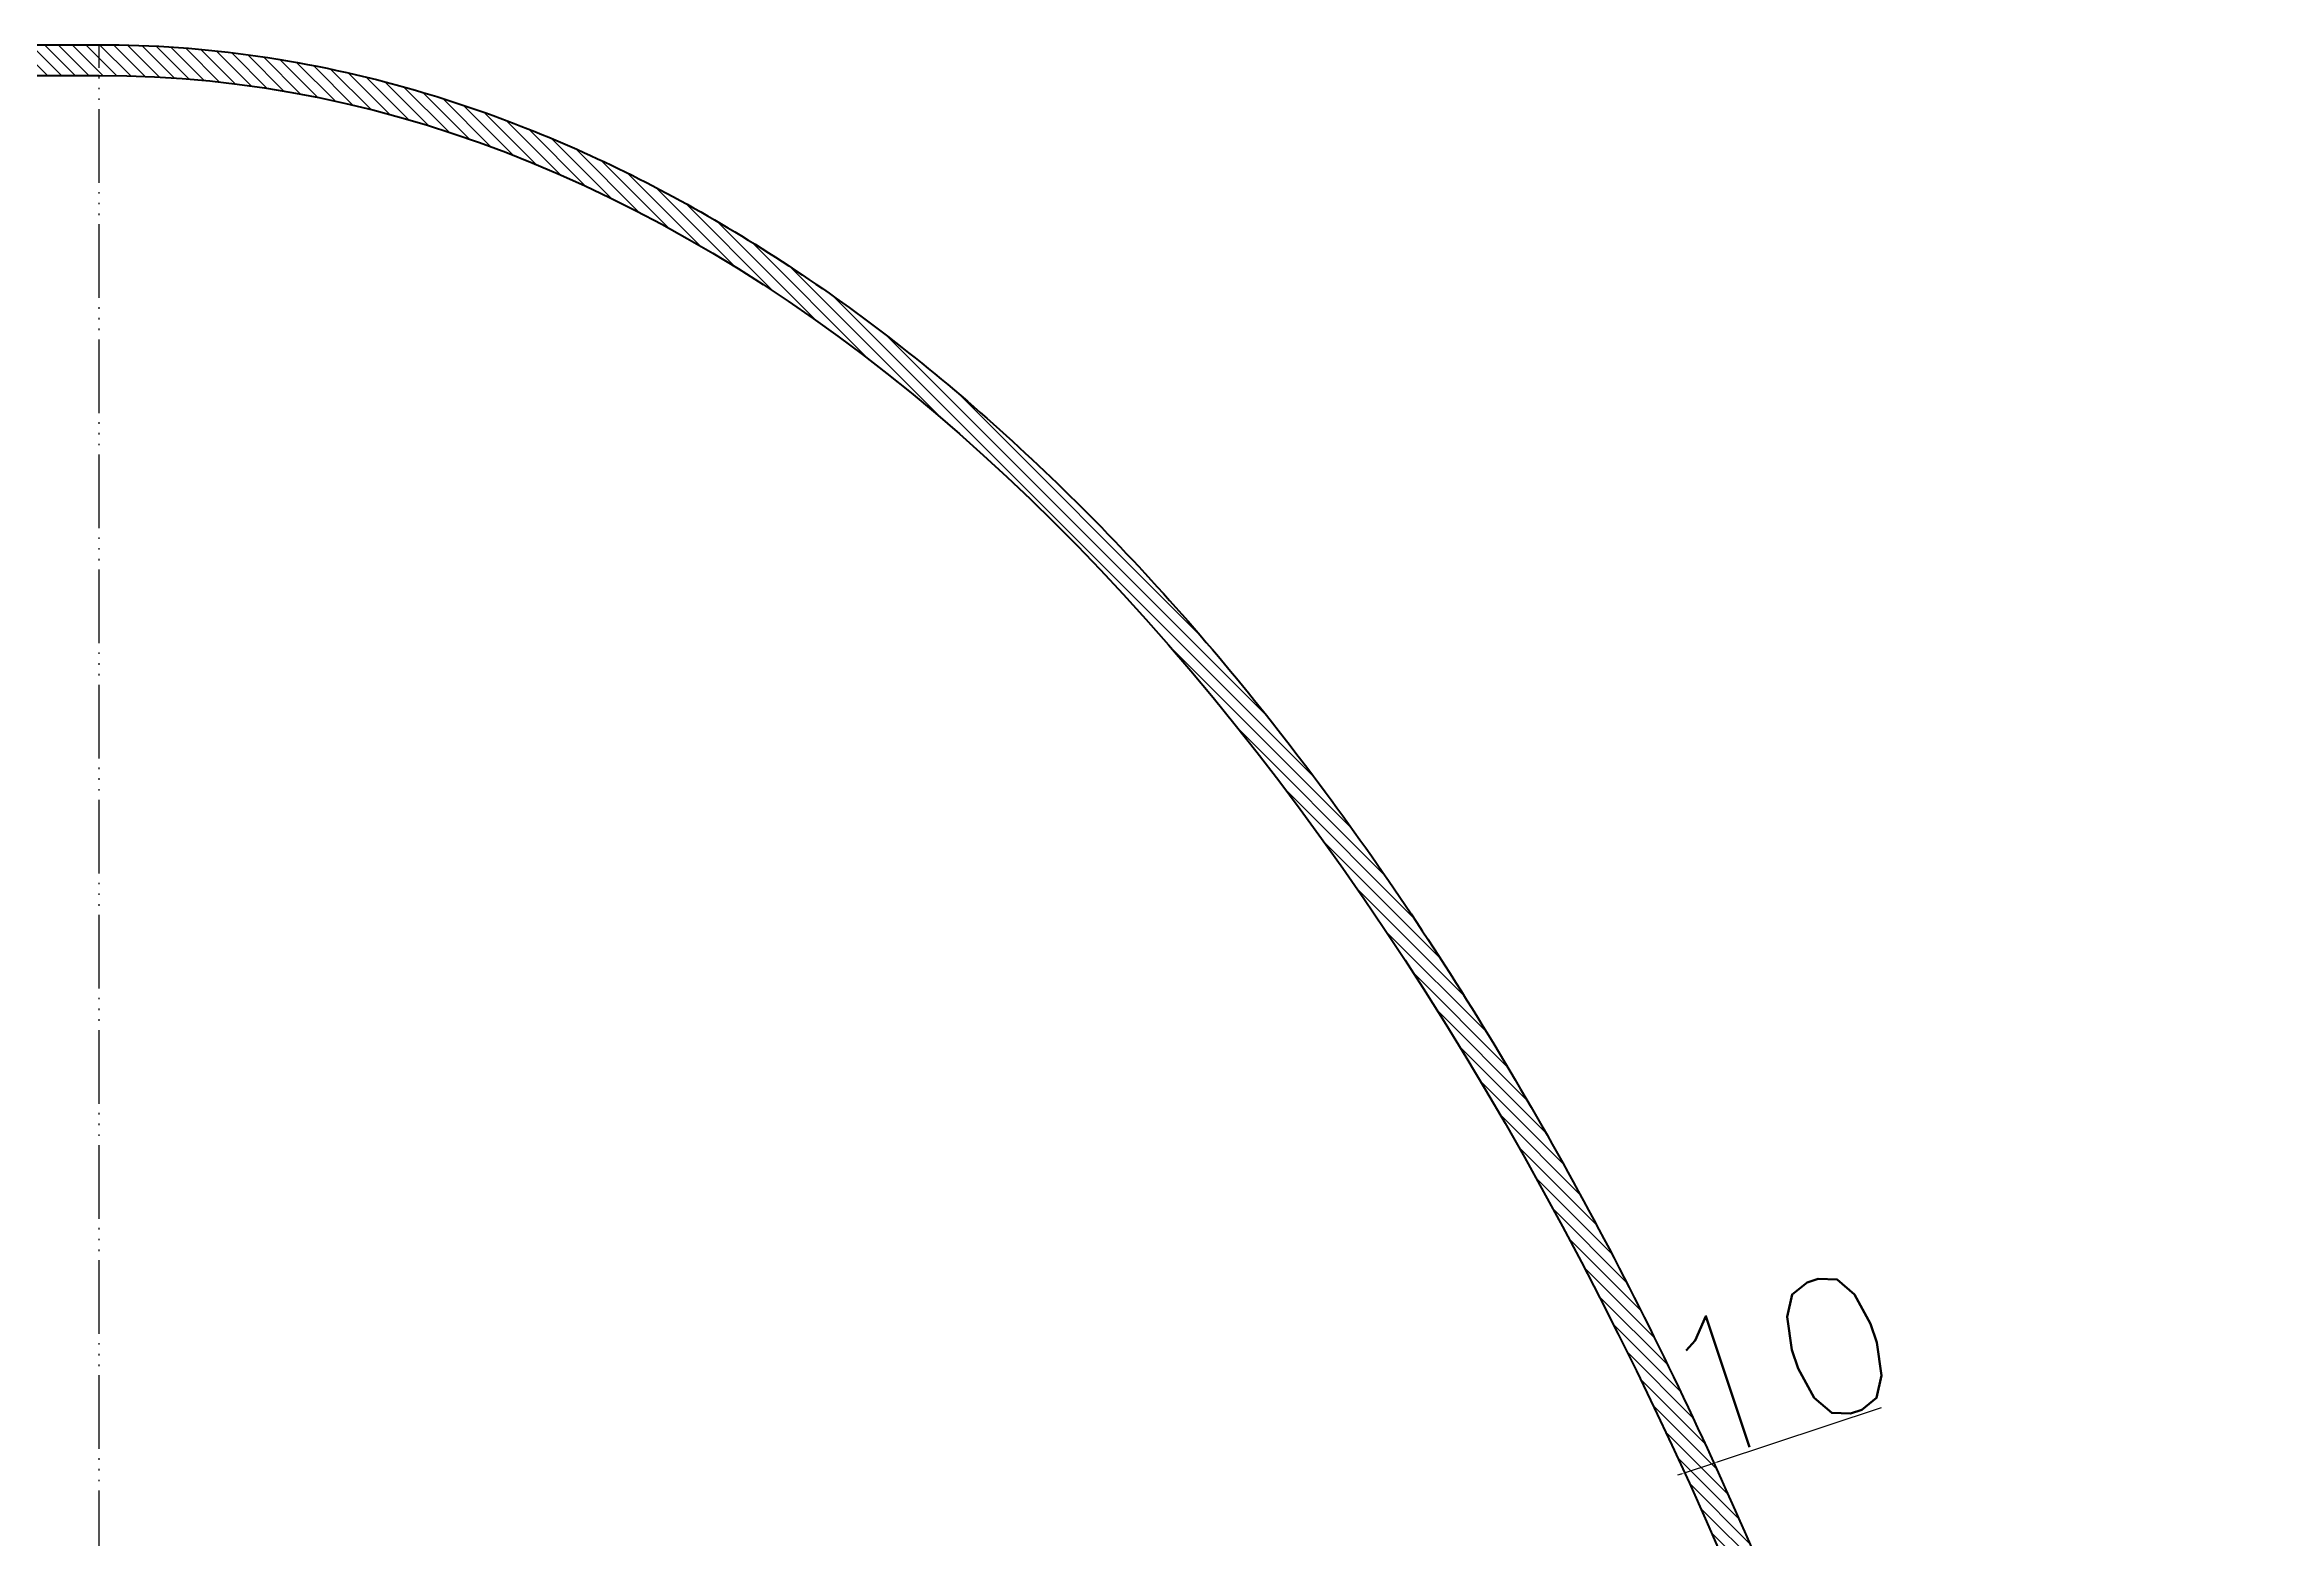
# Model space of a CAD drawing. Extents: x -11028 to 1475, y 2438 to 11279.
# Drawn here: x -2411 to -1683, y 9477 to 9964 of the extents above; entities that cross this region are included whole.
import ezdxf

# ---------------------------------------------------------------- set-up
doc = ezdxf.new("R2010")
doc.units = 0
doc.linetypes.add('ACAD_ISO05W100', pattern=[37.5, 24, -3, 0.5, -3, 0.5, -3, 0.5, -3])
doc.layers.get('DEFPOINTS').update_dxf_attribs({"linetype": 'CONTINUOUS', "lineweight": 13})
for name, color, linetype, lineweight in [('1粗实线', 3, 'CONTINUOUS', 40), ('2细实线', 7, 'CONTINUOUS', 25), ('双点划线', 6, 'ACAD_ISO05W100', 30)]:
    doc.layers.add(name, color=color, linetype=linetype, lineweight=lineweight)
doc.styles.add('ST3', font='txt.shx', dxfattribs={"height": 45, "bigfont": 'intecad.shx'})
doc.dimstyles.new('STANDARD$0', dxfattribs={"dimscale": 5, "dimtxt": 2.5, "dimasz": 2.5, "dimexe": 1.25, "dimexo": 0.625, "dimtad": 1, "dimdec": 4, "dimrnd": 1, "dimdsep": 46, "dimlunit": 6, "dimtxsty": 'Standard', "dimcen": -2.5, "dimadec": 0, "dimazin": 0, "dimtfac": 1, "dimtdec": 4, "dimtmove": 0, "dimatfit": 1, "dimfxl": 0, "dimtolj": 1, "dimtzin": 0, "dimarcsym": 0})

# ---------------------------------------------------------------- blocks, each defined once
blk = doc.blocks.new('*D90')
at = {"layer": '2细实线', "color": 7, "linetype": 'ByBlock', "lineweight": -2}
for p, q in [((-1866.36, 9502.2), (-1812.98, 9519.95)), ((-1867.54, 9501.8), (-1867.94, 9502.99)), ((-1878.27, 9498.23), (-1879.46, 9497.84)), ((-1877.09, 9498.63), (-1877.48, 9499.81)), ((-1877.09, 9498.63), (-1867.54, 9501.8))]:
    blk.add_line(p, q, dxfattribs=at)
at = {"layer": '2细实线', "color": 7, "linetype": 'ByBlock'}
for points in [[(-1866.42, 9502.39), (-1866.29, 9502), (-1867.54, 9501.8)], [(-1878.34, 9498.43), (-1878.21, 9498.03), (-1877.09, 9498.63)]]:
    blk.add_solid(points, dxfattribs=at)
at = {"layer": 'DEFPOINTS', "color": 0, "linetype": 'ByBlock'}
for p in [(-1877.09, 9498.63), (-1867.54, 9501.8), (-1867.54, 9501.8)]:
    blk.add_point(p, dxfattribs=at)
at = {"layer": '2细实线', "color": 7, "linetype": 'ByBlock', "insert": (-1846.58, 9533.81), "char_height": 45, "attachment_point": 5, "rotation": 18.40369, "style": 'ST3'}
blk.add_mtext('\\A1;10', dxfattribs=at)

msp = doc.modelspace()

# ---------------------------------------------------------------- hatches: boundary and pattern name
at = {"layer": '2细实线', "linetype": 'ByBlock'}
h = msp.add_hatch(dxfattribs=at)
h.set_pattern_fill('ANSI31', color=256, angle=90, style=0)
h.paths.add_polyline_path([(-2393.68648, 9963.90449), (-2433.68648, 9963.90449), (-2428.13527, 9953.90449), (-2393.68648, 9953.90449)])
edge = h.paths.add_edge_path()
edge.add_spline(control_points=[(-2393.68384, 7143.90449), (-2369.85663, 7143.90467), (-2346.02996, 7146.27369), (-2297.65565, 7155.91094), (-2273.12144, 7163.38337), (-2224.66538, 7183.31119), (-2200.74336, 7195.76577), (-2153.76757, 7225.4801), (-2130.71333, 7242.73958), (-2085.70009, 7281.8503), (-2063.74081, 7303.70158), (-2021.12815, 7351.74896), (-2000.47472, 7377.94514), (-1960.67329, 7434.39904), (-1941.52535, 7464.65679), (-1904.92309, 7528.91231), (-1887.46887, 7562.91004), (-1854.42856, 7634.28626), (-1838.84256, 7671.66466), (-1809.69671, 7749.40746), (-1796.13694, 7789.77173), (-1771.18244, 7873.05955), (-1759.78777, 7915.98295), (-1739.28111, 8003.93462), (-1730.16915, 8048.96273), (-1714.32245, 8140.64656), (-1707.58774, 8187.3021), (-1696.56566, 8281.74582), (-1692.27831, 8329.5338), (-1686.19572, 8425.73507), (-1684.40048, 8474.14816), (-1683.32088, 8571.0855), (-1684.03651, 8619.60956), (-1687.97117, 8716.25347), (-1691.19019, 8764.37313), (-1700.09802, 8859.69731), (-1705.78681, 8906.90163), (-1719.5749, 8999.89415), (-1727.67417, 9045.68217), (-1746.19904, 9135.35651), (-1756.62461, 9179.24267), (-1779.69423, 9264.64842), (-1792.33823, 9306.16786), (-1819.71476, 9386.40094), (-1834.44722, 9425.11444), (-1865.85062, 9499.3266), (-1882.52148, 9534.82514), (-1917.63393, 9602.23239), (-1936.07543, 9634.14102), (-1974.54651, 9694.03039), (-1994.576, 9722.01113), (-2036.02805, 9773.74492), (-2057.45061, 9797.49804), (-2101.48278, 9840.51436), (-2124.09258, 9859.77764), (-2170.27991, 9893.58703), (-2193.85786, 9908.13305), (-2241.73999, 9932.31475), (-2266.04457, 9941.94986), (-2307.61369, 9953.99035), (-2324.76162, 9957.70531), (-2359.1686, 9962.66244), (-2376.42748, 9963.90449), (-2393.68648, 9963.90449)], knot_values=[6.283185307, 6.283185307, 6.283185307, 6.283185307, 6.382465344, 6.382465344, 6.48598263, 6.48598263, 6.589499915, 6.589499915, 6.693017201, 6.693017201, 6.796534487, 6.796534487, 6.900051773, 6.900051773, 7.003569058, 7.003569058, 7.107086344, 7.107086344, 7.21060363, 7.21060363, 7.314120916, 7.314120916, 7.417638201, 7.417638201, 7.521155487, 7.521155487, 7.624672773, 7.624672773, 7.728190059, 7.728190059, 7.831707344, 7.831707344, 7.93522463, 7.93522463, 8.038741916, 8.038741916, 8.142259202, 8.142259202, 8.245776487, 8.245776487, 8.349293773, 8.349293773, 8.452811059, 8.452811059, 8.556328345, 8.556328345, 8.65984563, 8.65984563, 8.763362916, 8.763362916, 8.866880202, 8.866880202, 8.970397488, 8.970397488, 9.073914773, 9.073914773, 9.177432059, 9.177432059, 9.280949345, 9.280949345, 9.35286182, 9.35286182, 9.424774295, 9.424774295, 9.424774295, 9.424774295], degree=3, periodic=0)
edge.add_line((-2393.68648, 9963.90449), (-2393.68648, 9953.90449))
edge.add_ellipse((-2393.68648, 8553.90449), major_axis=(0, 1400), ratio=0.5, start_angle=-179.99978996, end_angle=0, ccw=False)
edge.add_line((-2393.68648, 7153.90441), (-2393.68648, 7143.90443))

# ---------------------------------------------------------------- linework, layer by layer
at = {"layer": '1粗实线'}
for p, q in [((-2433.68648, 9963.90449), (-2393.68648, 9963.90449)), ((-2433.68648, 9953.90449), (-2393.68648, 9953.90449))]:
    msp.add_line(p, q, dxfattribs=at)
at = {"layer": '1粗实线', "extrusion": (0, 0, -1)}
msp.add_ellipse((-2393.68648, 8553.90449), major_axis=(0, 1400), ratio=0.5, start_param=6.283185307, end_param=9.424774295, dxfattribs=at)
at = {"layer": '1粗实线'}
msp.add_open_spline([(-2393.68648, 9963.90449), (-2376.42748, 9963.90449), (-2359.1686, 9962.66244), (-2324.76162, 9957.70531), (-2307.61369, 9953.99035), (-2266.04457, 9941.94986), (-2241.73999, 9932.31475), (-2193.85786, 9908.13305), (-2170.27991, 9893.58703), (-2124.09258, 9859.77764), (-2101.48278, 9840.51436), (-2057.45061, 9797.49804), (-2036.02805, 9773.74492), (-1994.576, 9722.01113), (-1974.54651, 9694.03039), (-1936.07543, 9634.14102), (-1917.63393, 9602.23239), (-1882.52148, 9534.82514), (-1865.85062, 9499.3266), (-1834.44722, 9425.11444), (-1819.71476, 9386.40094), (-1792.33823, 9306.16786), (-1779.69423, 9264.64842), (-1756.62461, 9179.24267), (-1746.19904, 9135.35651), (-1727.67417, 9045.68217), (-1719.5749, 8999.89415), (-1705.78681, 8906.90163), (-1700.09802, 8859.69731), (-1691.19019, 8764.37313), (-1687.97117, 8716.25347), (-1684.03651, 8619.60956), (-1683.32088, 8571.0855), (-1684.40048, 8474.14816), (-1686.19572, 8425.73507), (-1692.27831, 8329.5338), (-1696.56566, 8281.74582), (-1707.58774, 8187.3021), (-1714.32245, 8140.64656), (-1730.16915, 8048.96273), (-1739.28111, 8003.93462), (-1759.78777, 7915.98295), (-1771.18244, 7873.05955), (-1796.13694, 7789.77173), (-1809.69671, 7749.40746), (-1838.84256, 7671.66466), (-1854.42856, 7634.28626), (-1887.46887, 7562.91004), (-1904.92309, 7528.91231), (-1941.52535, 7464.65679), (-1960.67329, 7434.39904), (-2000.47472, 7377.94514), (-2021.12815, 7351.74896), (-2063.74081, 7303.70158), (-2085.70009, 7281.8503), (-2130.71333, 7242.73958), (-2153.76757, 7225.4801), (-2200.74336, 7195.76577), (-2224.66538, 7183.31119), (-2273.12144, 7163.38337), (-2297.65565, 7155.91094), (-2346.02996, 7146.27369), (-2369.85663, 7143.90467), (-2393.68384, 7143.90449)], degree=3, knots=[6.283185307, 6.283185307, 6.283185307, 6.283185307, 6.355097782, 6.355097782, 6.427010257, 6.427010257, 6.530527543, 6.530527543, 6.634044829, 6.634044829, 6.737562114, 6.737562114, 6.8410794, 6.8410794, 6.944596686, 6.944596686, 7.048113972, 7.048113972, 7.151631257, 7.151631257, 7.255148543, 7.255148543, 7.358665829, 7.358665829, 7.462183115, 7.462183115, 7.5657004, 7.5657004, 7.669217686, 7.669217686, 7.772734972, 7.772734972, 7.876252258, 7.876252258, 7.979769543, 7.979769543, 8.083286829, 8.083286829, 8.186804115, 8.186804115, 8.290321401, 8.290321401, 8.393838686, 8.393838686, 8.497355972, 8.497355972, 8.600873258, 8.600873258, 8.704390544, 8.704390544, 8.807907829, 8.807907829, 8.911425115, 8.911425115, 9.014942401, 9.014942401, 9.118459687, 9.118459687, 9.221976972, 9.221976972, 9.325494258, 9.325494258, 9.424774295, 9.424774295, 9.424774295, 9.424774295], dxfattribs=at)
at = {"layer": '双点划线'}
msp.add_line((-2393.68648, 7143.90449), (-2393.68648, 9963.90449), dxfattribs=at)

# ---------------------------------------------------------------- dimensions: what is measured, and where the dimension line sits
at = {"layer": '2细实线', "linetype": 'ByBlock'}
dim = msp.add_aligned_dim(p1=(-1877.08687, 9498.62634), p2=(-1867.54367, 9501.80163), distance=0, text='10', dimstyle='STANDARD$0', override={"dimtxt": 0.5, "dimasz": 0.25, "dimexe": 0.25, "dimexo": 0, "dimgap": 0.25, "dimrnd": 0.0005, "dimtxsty": 'ST3', "dimcen": 2.5, "dimclrd": 7, "dimclre": 7, "dimclrt": 7}, dxfattribs=at)
dim.commit()
dim.dimension.update_dxf_attribs({"geometry": '*D90', "text_midpoint": (-1846.57611, 9533.80825)})

doc.saveas('drawing.dxf')
